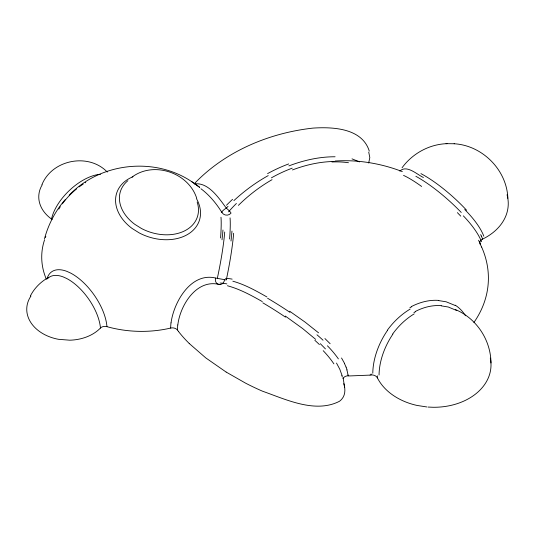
<?xml version="1.0" encoding="UTF-8"?>
<svg xmlns="http://www.w3.org/2000/svg" width="535" height="535" viewBox="0 0 535 535"><rect width="100%" height="100%" fill="white"/><g stroke="black" fill="none" stroke-linecap="round" stroke-linejoin="round"><path stroke-width="0.8" d="M222.968 230.03L222.654 233.762M231.969 231.073L231.648 234.872M222.593 234.363L221.998 239.807M231.588 235.48L231.468 236.744M231.401 237.386L230.986 241.024M171.046 322.852C173.748 302.415 190.654 272.208 215.424 277.986M177.821 324.932C180.048 305.645 196.077 279.23 218.715 284.319M44.499 238.724C48.377 224.406 55.359 210.897 65.143 199.722M368.675 163.028L369.819 157.598L368.729 152.04M41.944 184.669C52.076 159.537 88.583 152.535 107.294 172.069M399.846 171.1C406.687 164.466 416.939 174.45 423.419 177.513M30.381 295.935C34.454 288.017 40.921 281.591 48.718 277.337M402.066 167.769C412.418 153.512 429.378 144.189 447.046 143.668M194.506 183.505C225.329 151.351 269.078 132.947 312.962 128.106C332.997 126.795 362.115 128.132 369.297 151.111M228.05 206.323L226.325 208.115A5.651 1.444 -31.2 0 0 221.931 212.502C216.374 203.487 209.473 195.155 200.973 188.768M238.403 205.366C248.461 195.415 259.769 186.715 272.048 179.673M233.882 200.632C244.274 190.968 255.81 182.522 268.209 175.6M69.202 195.201C101.122 161.57 157.624 156.26 194.934 183.92M132.085 177.072C153.699 160.747 188.708 172.758 196.753 198.405M413.896 312.647L415.24 311.912M409.837 307.819L411.261 307.043M194.479 183.966C208.376 181.86 219.096 198.431 226.325 208.115A5.651 0.802 41.6 0 1 231.013 213.177A5.651 5.597 -40.9 0 1 221.931 212.502M288.9 165.897C303.619 160.299 319.281 156.701 335.084 156.768M292.458 169.949C305.786 164.874 319.937 161.664 334.235 161.483M370.962 374.981L371.089 373.965M370.28 375.048L370.621 375.015M369.591 375.115L369.939 375.082M369.25 375.142L350.298 375.911L348.225 375.884L348.131 374.981M335.191 161.022C358.022 159.55 381.027 163.382 402.347 171.608M454.128 143.761L454.302 143.761C482.45 145.46 506.899 170.003 507.862 198.298M446.036 143.654L454.302 143.761M220.54 284.5L218.862 284.373A5.651 4.494 -68.6 0 1 215.585 278.046L226.171 279.959M427.98 407.055L433.096 407.275A58.703 43.556 2.6 0 0 490.294 358.076M426.81 406.954L417.026 405.436A58.703 43.556 2.6 0 1 377.409 377.891L377.302 375.804M438.707 300.603L446.136 301.787L455.051 305.431M441.221 305.853L448.27 307.01L456.743 310.527M227.402 285.743C239.794 289.081 251.169 295.293 262.27 301.579M232.832 281.196C244.95 284.56 256.031 290.786 266.898 296.958M30.956 296.029A40.526 30.067 2.6 0 0 58.462 339.304L69.71 340.193A40.526 30.067 2.6 0 0 100.433 328.049A5.638 4.186 2.6 0 1 106.906 326.651C121.599 330.744 137.013 332.181 152.207 330.951A97.343 72.225 2.6 0 0 167.02 328.864L170.732 328.049A5.664 4.2 2.6 0 1 177.533 330.142L178.476 331.399M352.017 158.862L359.533 161.904M455.452 309.591C476.545 318.325 490.862 340.207 490.976 362.977M226.185 372.086L245.451 383.08A238.73 177.132 2.6 0 0 262.545 391.212C285.777 399.371 315.209 413.695 339.371 401.337A17.688 13.128 2.6 0 0 341.892 399.003C345.523 394.79 345.423 388.678 343.778 383.648M226.078 372.019L205.808 357.922L189.196 343.477M289.716 311.263L305.077 322.097L318.559 332.83M285.322 316.058L302.589 328.517L315.663 339.364M195.984 184.695L199.749 187.377L191.537 181.499M324.926 338.548L330.148 343.724M320.338 343.711L325.454 348.907M457.385 212.629L460.749 216.133M341.537 358.002L344.547 363.399M336.495 363.058L339.785 369.204L342.025 375.409M480.223 244.12L481.607 247.09M480.664 234.624L481.299 236.002M478.578 240.222L479.24 241.659M46.277 279.049L46.037 278.467A97.343 72.225 2.6 0 1 44.612 239.68M346.138 367.084L347.068 369.872M343.122 377.991L344.687 387.654M371.123 374.935A5.791 4.293 2.6 0 1 377.362 377.904M507.046 194.76A58.703 43.556 2.6 0 1 482.51 239.138A5.805 4.307 2.6 0 0 480.176 244.127M481.386 236.042A55.158 20.016 38.1 0 1 482.583 239.172M189.229 343.463A145.975 108.311 2.6 0 1 178.436 331.412M170.685 328.089A48.611 22.778 -58.8 0 1 170.993 322.893M45.401 237.5A97.343 72.225 2.6 0 1 45.829 236.416M106.94 326.664A43.355 21.407 54.9 0 0 70.453 272.984L66.882 271.372A43.616 21.534 54.9 0 0 60.228 269.767A43.275 21.367 54.9 0 0 46.919 279.123M233.641 233.273A67.39 8.446 -77.8 0 1 226.325 279.751M224.546 279.845A5.651 4.594 -88 0 1 218.862 284.373M224.713 232.009A66.099 8.48 -77.6 0 1 217.391 278.039M220.975 217.223A66.106 7.022 -81.1 0 1 220.574 237.975M230.057 217.879A67.403 7.015 -81.1 0 1 229.602 239.011M228.532 211.847A80.143 41.536 -44 0 1 236.41 203.454M343.042 378.539A5.718 4.24 2.6 0 1 348.225 375.791M219.985 283.048A86.269 46.043 58.1 0 1 226.847 283.904M262.805 302.823A145.5 41.977 39.3 0 1 285.483 317.141M314.854 340.32A98.253 54.67 42.7 0 1 319.428 344.573M323.193 350.692A67.851 43.315 42.2 0 1 333.9 363.86M341.892 375.409A34.387 26.008 36.9 0 1 342.286 377.048M225.516 278.381A84.711 43.001 58 0 1 232.15 279.136M267.574 298.229A137.334 33.571 38.1 0 1 289.963 312.333M316.967 334.79A97.056 49.615 41.1 0 1 323.04 340.227M327.413 345.791A68.159 42.419 40.4 0 1 338.394 358.891M344.4 363.425A45.308 34.046 34.7 0 1 345.998 367.097M346.834 369.886A38.119 29.278 32.5 0 1 347.944 374.941M331.981 161.978A85.426 44.973 -24 0 1 348.472 162.734M267.594 173.608A143.668 110.845 -49.1 0 1 288.679 163.931M226.479 205.266A83.226 41.73 -42.4 0 1 232.571 199.308M271.419 177.841A135.663 108.184 -51.7 0 1 292.21 168.164M177.486 329.935A46.431 22.483 -57.7 0 1 177.767 324.972M197.168 202.063A40.533 29.452 18.7 0 1 183.98 231.18A40.533 29.452 18.7 0 1 141.441 228.485L134.753 224.292A40.82 29.659 18.7 0 1 125.264 214.802A40.533 29.452 18.7 0 1 127.872 180.703M196.572 198.833A43.556 31.625 18.7 0 1 192.359 230.993A43.556 31.625 18.7 0 1 152.702 238.055A43.723 31.746 18.7 0 1 139.247 232.932L132.058 228.425A43.877 31.859 18.7 0 1 121.86 218.226A43.556 31.625 18.7 0 1 132.947 176.751M42.158 184.896A40.526 30.067 2.6 0 0 51.527 219.056A40.285 20.878 -43.9 0 1 100.48 174.27M51.541 219.049A5.644 4.186 2.6 0 1 52.156 219.571M100.46 328.069A40.299 19.895 54.9 0 0 66.561 278.434L63.244 276.936A40.54 20.016 54.9 0 0 57.064 275.438A40.225 19.862 54.9 0 0 47.949 278.287M58.803 209.111A43.335 22.463 -43.9 0 1 60.288 206.757M62.328 203.842A43.335 22.463 -43.9 0 1 76.599 188.902M79.167 186.896A43.335 22.463 -43.9 0 1 83.213 184.073M85.246 182.796A43.335 22.463 -43.9 0 1 85.754 182.495M479.3 241.686A56.85 20.444 38.4 0 1 480.276 244.147M481.647 247.076A131.904 97.872 2.6 0 1 473.91 322.485M379.047 375.028A55.861 35.865 -58.8 0 1 392.884 334.121M392.703 333.954A57.579 41.837 -55.9 0 1 414.21 313.858M415.153 311.571A57.7 44.418 -57.5 0 1 441.268 305.666M372.795 373.223A58.181 37.55 -58.4 0 1 387.507 330.362M387.353 330.202A61.09 44.365 -55.8 0 1 410.164 309.083M411.174 306.689A61.398 47.167 -57.3 0 1 438.767 300.402M455.238 305.177A57.706 42.88 -48.4 0 1 465.477 315.77M464.721 209.513A56.389 20.022 38.8 0 1 483.821 236.223M420.918 173.621A57.934 15.181 42.2 0 1 466.62 210.262M463.35 215.859A58.696 20.698 39 0 1 481.533 241.706M415.856 176.296A61.632 15.789 42.4 0 1 461.25 212.455M403.53 175.386A60.482 12.459 42.7 0 1 421.64 186.474"/></g></svg>
